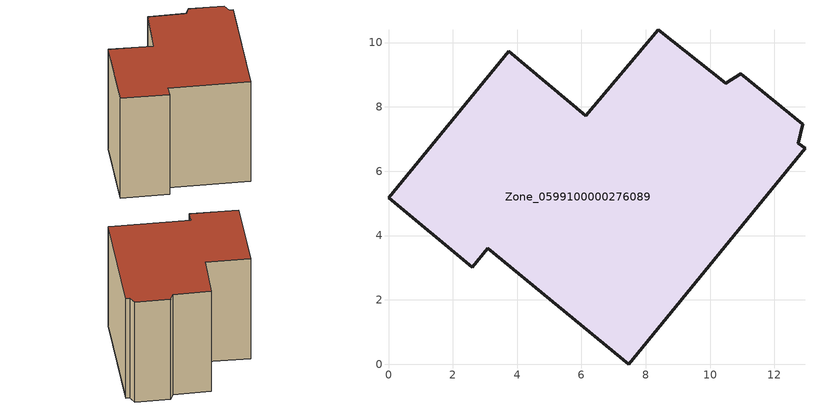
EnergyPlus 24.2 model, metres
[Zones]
Zone_0599100000276089
 floor ground (C_G): 6.13,7.73 8.39,10.4 10.48,8.74 10.96,9.03 12.88,7.46 12.74,6.88 12.95,6.71 7.46,0 3.08,3.6 2.61,3.02 0,5.17 3.74,9.72 z0
 wall outside (C_F): 3.74,9.72 0,5.17 2.61,3.02 3.08,3.6 7.46,0 12.95,6.71 12.74,6.88 12.88,7.46 10.96,9.03 10.48,8.74 8.39,10.4 6.13,7.73 3.74,9.72 z0:8.23
 roof outside (C_R): 6.13,7.73 3.74,9.72 0,5.17 2.61,3.02 3.08,3.6 7.46,0 12.95,6.71 12.74,6.88 12.88,7.46 10.96,9.03 10.48,8.74 8.39,10.4 z8.23
[BUILDING]
Pand.0599100000276089: North Axis=0; Terrain=City; Loads Convergence Tolerance Value=0.04; Temperature Convergence Tolerance Value=0.4; Solar Distribution=FullExterior; Maximum Number of Warmup Days=25; Minimum Number of Warmup Days=1
[Site:Location]
Rotterdam.The.Hague.AP_ZH_NLD Design_Conditions: Latitude=51.96; Longitude=4.45; Time Zone=1; Elevation=-4.5
[SITE:GROUNDTEMPERATURE:BUILDINGSURFACE]
18, 18, 18, 18, 18, 18, 18, 18, 18, 18, 18, 18
[MATERIAL] Thermal Absorptance=0.9; Solar Absorptance=0.7; Visible Absorptance=0.7
Name | Roughness | Thickness | Conductivity | Density | Specific Heat
G.TC.1946-1964 | MediumSmooth | 0.15 | 1 | 540 | 1210
F.TC.1946-1964 | Rough | 0.3 | 0.857143 | 1920 | 840
R.TC.1946-1964 | MediumRough | 0.2 | 0.235294 | 1500 | 1000
[CONSTRUCTION]
C_G: G.TC.1946-1964
C_F: F.TC.1946-1964
C_R: R.TC.1946-1964
[ZONE]
Zone_0599100000276089: Type=1; Multiplier=1; Ceiling Height=Autocalculate; Volume=Autocalculate; Floor Area=autocalculate; Part of Total Floor Area=Yes
[ZONEINFILTRATION:DESIGNFLOWRATE]
Infil_Zone_0599100000276089: Zone or ZoneList or Space or SpaceList=Zone_0599100000276089; Schedule=AlwaysOn; Design Flow Rate Calculation Method=Flow/Area; Flow Rate per Floor Area=0.003; Constant Term Coefficient=1; Temperature Term Coefficient=0; Velocity Term Coefficient=0; Velocity Squared Term Coefficient=0
[HVACTEMPLATE:ZONE:IDEALLOADSAIRSYSTEM]
Zone_0599100000276089: Maximum Heating Supply Air Temperature=50; Minimum Cooling Supply Air Temperature=13; Maximum Heating Supply Air Humidity Ratio=0.0156; Minimum Cooling Supply Air Humidity Ratio=0.0077; Heating Limit=NoLimit; Cooling Limit=NoLimit; Dehumidification Control Type=ConstantSensibleHeatRatio; Cooling Sensible Heat Ratio=0.7; Dehumidification Setpoint=60; Humidification Control Type=None; Humidification Setpoint=30; Outdoor Air Method=None; Outdoor Air Flow Rate per Person=0.00944; Outdoor Air Flow Rate per Zone Floor Area=0; Outdoor Air Flow Rate per Zone=0; Demand Controlled Ventilation Type=None; Outdoor Air Economizer Type=NoEconomizer; Heat Recovery Type=None; Sensible Heat Recovery Effectiveness=0.7; Latent Heat Recovery Effectiveness=0.65
[ZONECONTROL:THERMOSTAT]
ThermostatControl_Zone_0599100000276089: Zone or ZoneList=Zone_0599100000276089; Control Type Schedule=DualSetpointControlType; Control 1=Thermostat_Zone_0599100000276089; Temperature Difference Between Cutout And Setpoint=0
[THERMOSTATSETPOINT:DUALSETPOINT]
Thermostat_Zone_0599100000276089: Heating Setpoint Temperature Schedule=HeatingSetpoint_Zone_0599100000276089; Cooling Setpoint Temperature Schedule=CoolingSetpoint_Zone_0599100000276089
[SCHEDULE:COMPACT]
HeatingSetpoint_Zone_0599100000276089: Through: 12/31, For: AllDays, Until: 24:00, 21
CoolingSetpoint_Zone_0599100000276089: Through: 12/31, For: AllDays, Until: 24:00, 24
DualSetpointControlType: Through: 12/31, For: AllDays, Until: 24:00, 4
AlwaysOn: Through: 12/31, For: AllDays, Until: 24:00, 1
